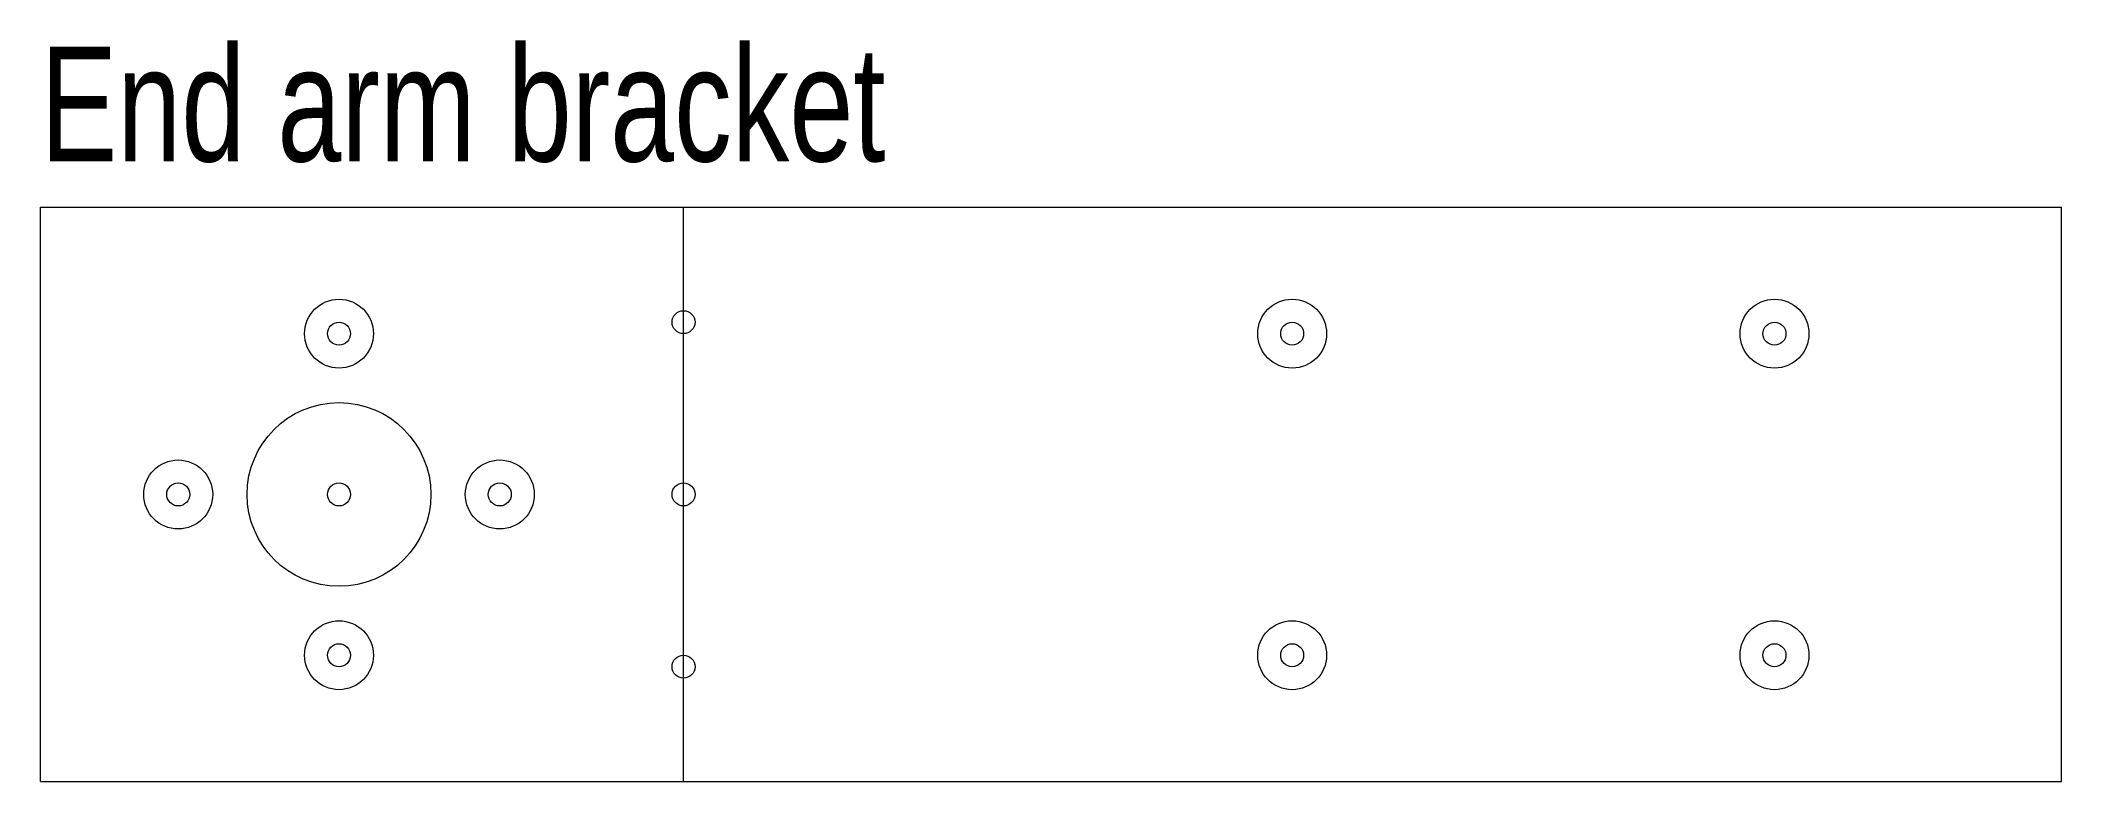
# Model space of a CAD drawing. Header units: millimetres. Extents: x 0 to 88, y 0 to 32.3.
import ezdxf

# ---------------------------------------------------------------- set-up
doc = ezdxf.new("R2010")
doc.units = ezdxf.units.MM
for name, color, linetype, lineweight in [('Drill', 5, 'CONTINUOUS', 13), ('Foldlines', 4, 'CONTINUOUS', 13), ('Measurements', 2, 'CONTINUOUS', 0), ('Outline', 7, 'CONTINUOUS', 13), ('Punches', 6, 'CONTINUOUS', 13)]:
    doc.layers.add(name, color=color, linetype=linetype, lineweight=lineweight)
doc.styles.get("Standard").update_dxf_attribs({"font": 'txt', "width": 0.75})

msp = doc.modelspace()

# ---------------------------------------------------------------- linework, layer by layer
at = {"layer": 'Drill'}
for centre, radius in [((13, 19.5), 1.5), ((54.5, 19.5), 1.5), ((75.5, 19.5), 1.5), ((13, 12.5), 4), ((6, 12.5), 1.5), ((20, 12.5), 1.5), ((13, 5.5), 1.5), ((54.5, 5.5), 1.5), ((75.5, 5.5), 1.5)]:
    msp.add_circle(centre, radius, dxfattribs=at)
at = {"layer": 'Foldlines'}
msp.add_line((28, 0), (28, 25), dxfattribs=at)
at = {"layer": 'Outline'}
for p, q in [((0, 0), (0, 25)), ((0, 25), (88, 25)), ((88, 0), (88, 25)), ((0, 0), (88, 0))]:
    msp.add_line(p, q, dxfattribs=at)
at = {"layer": 'Punches'}
for centre in [(28, 20), (13, 19.5), (54.5, 19.5), (75.5, 19.5), (6, 12.5), (13, 12.5), (20, 12.5), (28, 12.5), (13, 5.5), (28, 5), (54.5, 5.5), (75.5, 5.5)]:
    msp.add_circle(centre, 0.5, dxfattribs=at)

# ---------------------------------------------------------------- texts
at = {"layer": 'Measurements', "insert": (0, 32), "char_height": 5, "width": 100, "attachment_point": 1}
msp.add_mtext('End arm bracket', dxfattribs=at)

doc.saveas('drawing.dxf')
